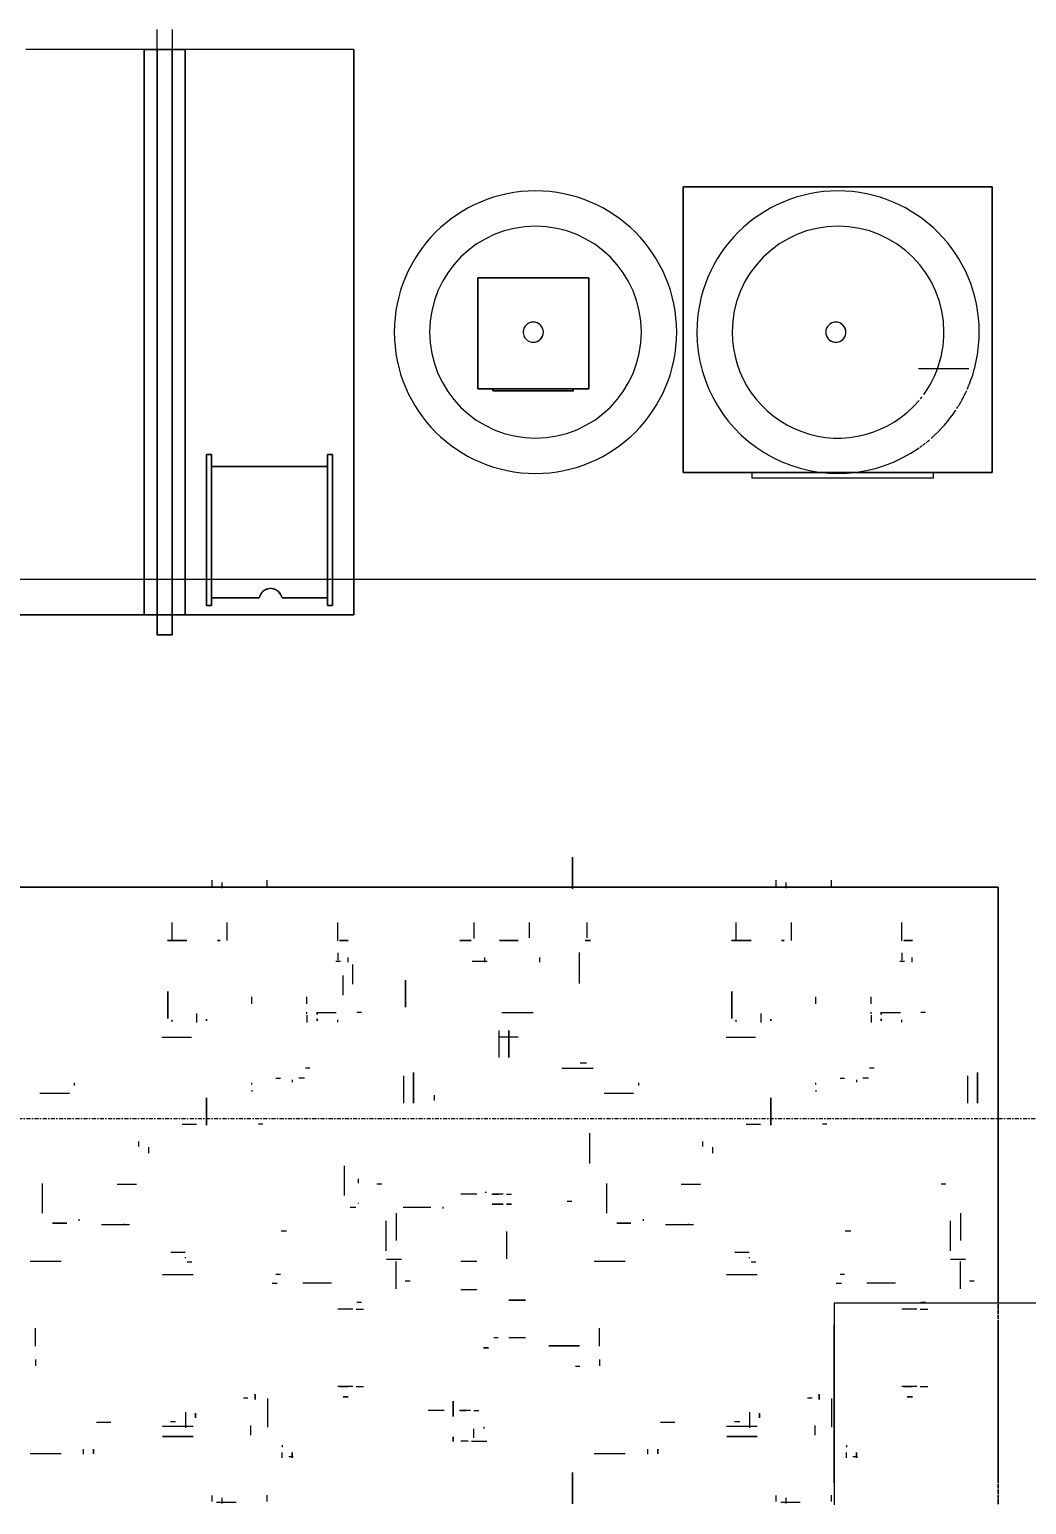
# Model space of a CAD drawing. Header units: millimetres. Extents: x -20313 to 13390, y -15775 to 12805.
# Drawn here: x -7488 to -6499, y -383 to 1078 of the extents above; entities that cross this region are included whole.
import ezdxf

# ---------------------------------------------------------------- set-up
doc = ezdxf.new("R2010")
doc.units = ezdxf.units.MM
doc.linetypes.add('TD_Level Line', pattern=[8, 4, -2, 0, -2])
for name, color, linetype, lineweight in [('A-ANNO-DIMS', 211, 'Continuous', 9), ('A-ANNO-DIMS-100', 211, 'Continuous', 9), ('G-ANNO-SYMB', 111, 'Continuous', 9), ('G-IMPT', 8, 'Continuous', 5), ('I-FURN', 30, 'Continuous', 5)]:
    doc.layers.add(name, color=color, linetype=linetype, lineweight=lineweight)
doc.styles.add('Arial_3', font='arial.ttf', dxfattribs={"height": 100})
doc.dimstyles.new('Arial_1_0', dxfattribs={"dimscale": 304.8, "dimtxt": 102.02594, "dimasz": 0.328084, "dimexe": 0.328084, "dimexo": 0.0625, "dimgap": 0.082021, "dimtad": 1, "dimdec": 0, "dimzin": 0, "dimdsep": 46, "dimtxsty": 'Arial_3', "dimblk1": 'OBLIQUE', "dimblk2": 'OBLIQUE', "dimsah": 1, "dimcen": 0.09, "dimdle": 0.328084, "dimazin": 0, "dimtfac": 1, "dimtdec": 4, "dimtix": 1, "dimtmove": 0, "dimatfit": 3, "dimfxl": 0.492126, "dimfxlon": 1, "dimtvp": 1, "dimtolj": 1, "dimtzin": 0, "dimarcsym": 2})

# ---------------------------------------------------------------- blocks, each defined once
blk = doc.blocks.new('FUR_3_Upholstry_Sofa-Parametric - Linear-1171520-01_First floor')
at = {"layer": 'I-FURN', "color": 10}
for p, q in [((-1009.4, -628.3), (-1009.4, -1568.3)), ((-1009.4, -1568.3), (-987.7, -1568.3)), ((-1009.4, -1568.3), (-987.7, -1568.3)), ((-987.7, -1568.3), (-831.1, -1568.3)), ((-831.1, -1568.3), (-987.7, -1568.3)), ((-831.1, -1568.3), (-809.4, -1568.3)), ((-831.1, -1568.3), (-809.4, -1568.3))]:
    blk.add_line(p, q, dxfattribs=at)
blk = doc.blocks.new('plasma_screen_with_full_home_theatre_system_4277 - plasma_screen_with_full_home_theatre_system_4277-907539-01_First floor')
at = {"layer": 'I-FURN', "color": 10}
for p, q in [((-680, 300), (-695, 300)), ((-695, -300), (-695, 300)), ((-695, 300), (-695, 280)), ((-695, 300), (-680, 300)), ((-680, 300), (-680, -300)), ((-680, 280), (-680, 300)), ((-875, 280), (-875, -280)), ((-875, -280), (-875, 280)), ((-707.7, 280), (-875, 280)), ((-875, 280), (-707.7, 280)), ((-875, 280), (-875, -280)), ((-875, -280), (-875, 280)), ((-695, 280), (-875, 280)), ((-875, 280), (-695, 280)), ((-695, 280), (-707.7, 280)), ((-707.7, 280), (-695, 280)), ((-707.7, 280), (-707.7, -280)), ((-707.7, -280), (-707.7, 280)), ((-707.7, 280), (-695, 280)), ((-695, 280), (-707.7, 280)), ((-707.7, 280), (-707.7, -280)), ((-707.7, -280), (-707.7, 280)), ((-707.7, 280), (-695, 280)), ((-695, 280), (-707.7, 280)), ((-680, 280), (-695, 280)), ((-695, 280), (-680, 280)), ((-695, 280), (-680, 280)), ((-680, 280), (-695, 280)), ((-680, 280), (-695, 280)), ((-695, 280), (-680, 280)), ((-695, 280), (-680, 280)), ((-680, 280), (-695, 280)), ((-695, 280), (-695, -280)), ((-695, 280), (-680, 280)), ((-680, 280), (-695, 280)), ((-667.2, 280), (-680, 280)), ((-680, 280), (-667.2, 280)), ((-680, 280), (-667.2, 280)), ((-667.2, 280), (-680, 280)), ((680, 280), (-680, 280)), ((-680, 280), (680, 280)), ((-680, 280), (-667.2, 280)), ((-667.2, 280), (-680, 280)), ((-680, -280), (-680, 280)), ((667.3, 280), (-667.2, 280)), ((-667.2, 280), (667.3, 280)), ((-667.2, 280), (-667.2, -280)), ((-667.2, -280), (-667.2, 280)), ((-667.2, 280), (-667.2, -280)), ((-667.2, -280), (-667.2, 280)), ((-848.9, 270.8), (-853.9, 270.8)), ((-853.9, 270.8), (-853.9, 121.1)), ((-853.9, 121.1), (-853.9, 270.8)), ((-853.9, 270.8), (-848.9, 270.8)), ((-848.9, 121.1), (-848.9, 270.8)), ((-848.9, 270.8), (-848.9, 263.3)), ((-803.9, 263.3), (-848.9, 263.3)), ((-848.9, 263.3), (-848.9, 133.3)), ((-848.9, 133.3), (-848.9, 263.3)), ((-848.9, 263.3), (-803.9, 263.3)), ((-803.9, 263.3), (-848.9, 263.3)), ((-848.9, 263.3), (-848.9, 133.3)), ((-848.9, 133.3), (-848.9, 263.3)), ((-848.9, 263.3), (-803.9, 263.3)), ((-803.9, 263.3), (-848.9, 263.3)), ((-848.9, 263.3), (-848.9, 133.3)), ((-848.9, 133.3), (-848.9, 263.3)), ((-848.9, 263.3), (-803.9, 263.3)), ((-803.9, 263.3), (-848.9, 263.3)), ((-848.9, 263.3), (-848.9, 133.3)), ((-848.9, 133.3), (-848.9, 263.3)), ((-848.9, 263.3), (-803.9, 263.3)), ((-803.9, 263.3), (-848.9, 263.3)), ((-848.9, 263.3), (-848.9, 133.3)), ((-848.9, 133.3), (-848.9, 263.3)), ((-848.9, 263.3), (-803.9, 263.3)), ((-803.9, 263.3), (-848.9, 263.3)), ((-848.9, 263.3), (-848.9, 133.3)), ((-848.9, 133.3), (-848.9, 263.3)), ((-848.9, 263.3), (-803.9, 263.3)), ((-803.9, 263.3), (-848.9, 263.3)), ((-848.9, 263.3), (-848.9, 133.3)), ((-848.9, 133.3), (-848.9, 263.3)), ((-848.9, 263.3), (-803.9, 263.3)), ((-803.9, 263.3), (-848.9, 263.3)), ((-848.9, 263.3), (-848.9, 133.3)), ((-848.9, 133.3), (-848.9, 263.3)), ((-848.9, 263.3), (-803.9, 263.3)), ((-803.9, 263.3), (-848.9, 263.3)), ((-848.9, 263.3), (-848.9, 133.3)), ((-848.9, 133.3), (-848.9, 263.3)), ((-848.9, 263.3), (-803.9, 263.3)), ((-803.9, 263.3), (-848.9, 263.3)), ((-848.9, 263.3), (-848.9, 133.3)), ((-848.9, 133.3), (-848.9, 263.3)), ((-848.9, 263.3), (-803.9, 263.3)), ((-803.9, 263.3), (-848.9, 263.3)), ((-848.9, 263.3), (-848.9, 133.3)), ((-848.9, 133.3), (-848.9, 263.3)), ((-848.9, 263.3), (-803.9, 263.3)), ((-803.9, 263.3), (-848.9, 263.3)), ((-848.9, 263.3), (-848.9, 133.3)), ((-848.9, 133.3), (-848.9, 263.3)), ((-848.9, 263.3), (-803.9, 263.3)), ((-803.9, 263.3), (-848.9, 263.3)), ((-848.9, 263.3), (-848.9, 133.3)), ((-848.9, 133.3), (-848.9, 263.3)), ((-848.9, 263.3), (-803.9, 263.3)), ((-803.9, 263.3), (-848.9, 263.3)), ((-848.9, 263.3), (-848.9, 133.3)), ((-848.9, 133.3), (-848.9, 263.3)), ((-848.9, 263.3), (-803.9, 263.3)), ((-803.9, 263.3), (-848.9, 263.3)), ((-848.9, 263.3), (-848.9, 133.3)), ((-848.9, 133.3), (-848.9, 263.3)), ((-848.9, 263.3), (-803.9, 263.3)), ((-803.9, 263.3), (-848.9, 263.3)), ((-848.9, 263.3), (-848.9, 133.3)), ((-848.9, 133.3), (-848.9, 263.3)), ((-848.9, 263.3), (-803.9, 263.3)), ((-848.9, 263.3), (-848.9, 133.3)), ((-733.9, 263.3), (-781.1, 263.3)), ((-781.1, 263.3), (-733.9, 263.3)), ((-733.9, 263.3), (-781.1, 263.3)), ((-781.1, 263.3), (-733.9, 263.3)), ((-733.9, 263.3), (-781.1, 263.3)), ((-781.1, 263.3), (-733.9, 263.3)), ((-733.9, 263.3), (-781.1, 263.3)), ((-781.1, 263.3), (-733.9, 263.3)), ((-733.9, 263.3), (-781.1, 263.3)), ((-781.1, 263.3), (-733.9, 263.3)), ((-733.9, 263.3), (-781.1, 263.3)), ((-781.1, 263.3), (-733.9, 263.3)), ((-733.9, 263.3), (-781.1, 263.3)), ((-781.1, 263.3), (-733.9, 263.3)), ((-733.9, 263.3), (-781.1, 263.3)), ((-781.1, 263.3), (-733.9, 263.3)), ((-733.9, 263.3), (-781.1, 263.3)), ((-781.1, 263.3), (-733.9, 263.3)), ((-733.9, 263.3), (-781.1, 263.3)), ((-781.1, 263.3), (-733.9, 263.3)), ((-733.9, 263.3), (-781.1, 263.3)), ((-781.1, 263.3), (-733.9, 263.3)), ((-733.9, 263.3), (-781.1, 263.3)), ((-781.1, 263.3), (-733.9, 263.3)), ((-733.9, 263.3), (-781.1, 263.3)), ((-781.1, 263.3), (-733.9, 263.3)), ((-733.9, 263.3), (-781.1, 263.3)), ((-781.1, 263.3), (-733.9, 263.3)), ((-733.9, 263.3), (-781.1, 263.3)), ((-781.1, 263.3), (-733.9, 263.3)), ((-733.9, 263.3), (-781.1, 263.3)), ((-781.1, 263.3), (-733.9, 263.3)), ((-728.9, 270.8), (-733.9, 270.8)), ((-733.9, 270.8), (-733.9, 121.1)), ((-733.9, 263.3), (-733.9, 270.8)), ((-733.9, 270.8), (-728.9, 270.8)), ((-733.9, 133.3), (-733.9, 263.3)), ((-733.9, 263.3), (-733.9, 133.3)), ((-733.9, 133.3), (-733.9, 263.3)), ((-733.9, 263.3), (-733.9, 133.3)), ((-733.9, 133.3), (-733.9, 263.3)), ((-733.9, 263.3), (-733.9, 133.3)), ((-733.9, 133.3), (-733.9, 263.3)), ((-733.9, 263.3), (-733.9, 133.3)), ((-733.9, 133.3), (-733.9, 263.3)), ((-733.9, 263.3), (-733.9, 133.3)), ((-733.9, 133.3), (-733.9, 263.3)), ((-733.9, 263.3), (-733.9, 133.3)), ((-733.9, 133.3), (-733.9, 263.3)), ((-733.9, 263.3), (-733.9, 133.3)), ((-733.9, 133.3), (-733.9, 263.3)), ((-733.9, 263.3), (-733.9, 133.3)), ((-733.9, 133.3), (-733.9, 263.3)), ((-733.9, 263.3), (-733.9, 133.3)), ((-733.9, 133.3), (-733.9, 263.3)), ((-733.9, 263.3), (-733.9, 133.3)), ((-733.9, 133.3), (-733.9, 263.3)), ((-733.9, 263.3), (-733.9, 133.3)), ((-733.9, 133.3), (-733.9, 263.3)), ((-733.9, 263.3), (-733.9, 133.3)), ((-733.9, 133.3), (-733.9, 263.3)), ((-733.9, 263.3), (-733.9, 133.3)), ((-733.9, 133.3), (-733.9, 263.3)), ((-733.9, 263.3), (-733.9, 133.3)), ((-733.9, 133.3), (-733.9, 263.3)), ((-733.9, 263.3), (-733.9, 133.3)), ((-733.9, 133.3), (-733.9, 263.3)), ((-733.9, 263.3), (-733.9, 133.3)), ((-733.9, 133.3), (-733.9, 263.3)), ((-728.9, 121.1), (-728.9, 270.8)), ((-728.9, 270.8), (-728.9, 121.1)), ((-1201.7, 139.1), (-1508, 139.1)), ((-1508, 139.1), (-1508, -143.9)), ((-1508, -143.9), (-1508, 139.1)), ((-1508, 139.1), (-1487, 139.1)), ((-1487, 139.1), (-1449.7, 139.1)), ((-1485.7, 139.1), (-1485, 139.1)), ((-1449.7, 144.5), (-1449.7, 139.1)), ((-1269.7, 144.5), (-1449.7, 144.5)), ((-1269.7, 144.5), (-1449.7, 144.5)), ((-1449.7, 139.1), (-1404.7, 139.1)), ((-1449.7, 139.1), (-1446.7, 139.1)), ((-1449.7, 139.1), (-1444.1, 139.1)), ((-1446.1, 139.1), (-1447.3, 139.1)), ((-1446.7, 139.1), (-1404.7, 139.1)), ((-1444.1, 139.1), (-1269.7, 139.1)), ((-1434.3, 139.1), (-1433.5, 139.1)), ((-1431.7, 139.1), (-1431.1, 139.1)), ((-1431.1, 139.1), (-1430.6, 139.1)), ((-1429.8, 139.1), (-1429.4, 139.1)), ((-1404.7, 139.1), (-1269.7, 139.1)), ((-1404.7, 139.1), (-1336.4, 139.1)), ((-1336.4, 139.1), (-1281.8, 139.1)), ((-1281.8, 139.1), (-1269.7, 139.1)), ((-1269.7, 139.1), (-1269.7, 144.5)), ((-1269.7, 139.1), (-1201.7, 139.1)), ((-1201.7, -143.9), (-1201.7, 139.1)), ((-1201.7, 139.1), (-1201.7, -143.9)), ((-848.9, 133.3), (-733.9, 133.3)), ((-733.9, 133.3), (-848.9, 133.3)), ((-848.9, 133.3), (-733.9, 133.3)), ((-733.9, 133.3), (-848.9, 133.3)), ((-848.9, 133.3), (-733.9, 133.3)), ((-733.9, 133.3), (-848.9, 133.3)), ((-848.9, 133.3), (-733.9, 133.3)), ((-733.9, 133.3), (-848.9, 133.3)), ((-848.9, 133.3), (-733.9, 133.3)), ((-733.9, 133.3), (-848.9, 133.3)), ((-848.9, 133.3), (-733.9, 133.3)), ((-733.9, 133.3), (-848.9, 133.3)), ((-848.9, 133.3), (-733.9, 133.3)), ((-733.9, 133.3), (-848.9, 133.3)), ((-848.9, 133.3), (-733.9, 133.3)), ((-733.9, 133.3), (-848.9, 133.3)), ((-848.9, 133.3), (-733.9, 133.3)), ((-733.9, 133.3), (-848.9, 133.3)), ((-848.9, 133.3), (-733.9, 133.3)), ((-733.9, 133.3), (-848.9, 133.3)), ((-848.9, 133.3), (-733.9, 133.3)), ((-733.9, 133.3), (-848.9, 133.3)), ((-848.9, 133.3), (-733.9, 133.3)), ((-733.9, 133.3), (-848.9, 133.3)), ((-848.9, 133.3), (-733.9, 133.3)), ((-733.9, 133.3), (-848.9, 133.3)), ((-848.9, 133.3), (-733.9, 133.3)), ((-733.9, 133.3), (-848.9, 133.3)), ((-848.9, 133.3), (-733.9, 133.3)), ((-733.9, 133.3), (-848.9, 133.3)), ((-848.9, 133.3), (-733.9, 133.3)), ((-733.9, 133.3), (-848.9, 133.3)), ((-848.9, 133.3), (-848.9, 121.1)), ((-733.9, 121.1), (-733.9, 133.3)), ((-853.9, 121.1), (-848.9, 121.1)), ((-848.9, 121.1), (-853.9, 121.1)), ((-733.9, 121.1), (-728.9, 121.1)), ((-728.9, 121.1), (-733.9, 121.1)), ((-998, 56.1), (-1108, 56.1)), ((-1108, 56.1), (-1108, -53.9)), ((-1108, -53.9), (-1108, 56.1)), ((-1108, 56.1), (-1093, 56.1)), ((-1012.9, 58.2), (-1093, 58.2)), ((-1093, 58.2), (-1012.9, 58.2)), ((-1093, 58.2), (-1093, 56.1)), ((-1093, 58.2), (-1093, 56.1)), ((-1012.9, 56.1), (-1093, 56.1)), ((-1093, 56.1), (-1012.9, 56.1)), ((-1093, 56.1), (-1012.9, 56.1)), ((-1012.9, 56.1), (-1012.9, 58.2)), ((-1012.9, 58.2), (-1012.9, 56.1)), ((-1012.9, 56.1), (-998, 56.1)), ((-998, -53.9), (-998, 56.1)), ((-998, 56.1), (-998, -53.9)), ((-1434.8, 36.1), (-1484.8, 36.1)), ((-1434.8, 36.1), (-1484.8, 36.1)), ((-1108, -53.9), (-998, -53.9)), ((-998, -53.9), (-1108, -53.9)), ((-1508, -143.9), (-1201.7, -143.9)), ((-1201.7, -143.9), (-1508, -143.9)), ((-875, -280), (-707.7, -280)), ((-875, -280), (-707.7, -280)), ((-875, -280), (-695, -280)), ((-875, -280), (-695, -280)), ((-707.7, -280), (-695, -280)), ((-707.7, -280), (-695, -280)), ((-695, -280), (-707.7, -280)), ((-695, -280), (-707.7, -280)), ((-695, -280), (-707.7, -280)), ((-695, -280), (-707.7, -280)), ((-695, -280), (-680, -280)), ((-695, -280), (-680, -280)), ((-680, -280), (-695, -280)), ((-680, -280), (-695, -280)), ((-695, -280), (-680, -280)), ((-695, -280), (-680, -280)), ((-680, -280), (-695, -280)), ((-680, -280), (-695, -280)), ((-695, -300), (-695, -280)), ((-695, -280), (-680, -280)), ((-695, -280), (-680, -280)), ((-680, -280), (-667.2, -280)), ((-680, -280), (-667.2, -280)), ((-667.2, -280), (-680, -280)), ((-667.2, -280), (-680, -280)), ((-680, -280), (-550, -280)), ((-680, -280), (-550, -280)), ((-667.2, -280), (-680, -280)), ((-667.2, -280), (-680, -280)), ((-680, -280), (-680, -300)), ((-667.2, -280), (-550, -280)), ((-667.2, -280), (-550, -280))]:
    blk.add_line(p, q, dxfattribs=at)
at = {"layer": 'I-FURN', "color": 10, "flags": 128}
for points in [[(-1491.2, 139.1), (-1491.2, 139.1), (-1491.1, 139.1)], [(-1450.8, 139.1), (-1452, 139.1), (-1453.2, 139.1), (-1454.5, 139.1), (-1455.7, 139.1), (-1456.9, 139.1), (-1458.2, 139.1), (-1459.5, 139.1), (-1460.7, 139.1), (-1462, 139.1), (-1463.2, 139.1), (-1464.5, 139.1), (-1465.7, 139.1), (-1466.9, 139.1), (-1468.2, 139.1), (-1469.4, 139.1), (-1470.5, 139.1), (-1471.7, 139.1), (-1472.9, 139.1), (-1474, 139.1), (-1475.1, 139.1), (-1476.2, 139.1), (-1477.3, 139.1), (-1478.3, 139.1), (-1479.3, 139.1), (-1480.3, 139.1), (-1481.2, 139.1), (-1482.1, 139.1), (-1483, 139.1), (-1483.8, 139.1), (-1484.6, 139.1), (-1485.3, 139.1), (-1486, 139.1), (-1486.7, 139.1), (-1487.3, 139.1), (-1487.9, 139.1), (-1488.5, 139.1), (-1489, 139.1), (-1489.4, 139.1), (-1489.8, 139.1), (-1490.1, 139.1), (-1490.4, 139.1), (-1490.7, 139.1), (-1490.9, 139.1), (-1491, 139.1), (-1491.2, 139.1), (-1491.2, 139.1), (-1491.2, 139.1)], [(-1491.1, 139.1), (-1491, 139.1), (-1490.8, 139.1), (-1490.6, 139.1)], [(-1490.6, 139.1), (-1490.3, 139.1), (-1490, 139.1), (-1489.6, 139.1), (-1489.2, 139.1), (-1488.7, 139.1), (-1488.2, 139.1), (-1487.7, 139.1), (-1487.1, 139.1), (-1486.4, 139.1), (-1485.7, 139.1)], [(-1485, 139.1), (-1484.2, 139.1), (-1483.4, 139.1), (-1482.6, 139.1), (-1481.7, 139.1), (-1480.8, 139.1), (-1479.8, 139.1), (-1478.8, 139.1), (-1477.8, 139.1), (-1476.8, 139.1), (-1475.7, 139.1), (-1474.6, 139.1), (-1473.5, 139.1), (-1472.3, 139.1), (-1471.2, 139.1), (-1470, 139.1), (-1468.8, 139.1), (-1467.6, 139.1), (-1466.4, 139.1), (-1465.1, 139.1), (-1463.9, 139.1), (-1462.6, 139.1), (-1461.4, 139.1), (-1460.1, 139.1), (-1458.9, 139.1), (-1457.6, 139.1), (-1456.4, 139.1), (-1455.1, 139.1), (-1453.9, 139.1), (-1452.7, 139.1), (-1451.4, 139.1), (-1450.2, 139.1)], [(-1447.3, 139.1), (-1448.4, 139.1), (-1449.6, 139.1)], [(-1449, 139.1), (-1447.9, 139.1), (-1446.7, 139.1), (-1445.6, 139.1), (-1444.5, 139.1), (-1443.4, 139.1), (-1442.3, 139.1)], [(-1442.8, 139.1), (-1443.9, 139.1), (-1445, 139.1), (-1446.1, 139.1)], [(-1430.4, 139.1), (-1430.9, 139.1), (-1431.4, 139.1), (-1431.9, 139.1), (-1432.5, 139.1), (-1433.2, 139.1), (-1433.9, 139.1), (-1434.6, 139.1), (-1435.4, 139.1), (-1436.2, 139.1), (-1437, 139.1), (-1437.9, 139.1), (-1438.8, 139.1), (-1439.8, 139.1), (-1440.8, 139.1), (-1441.8, 139.1), (-1442.8, 139.1)], [(-1442.3, 139.1), (-1441.3, 139.1), (-1440.3, 139.1)], [(-1440.3, 139.1), (-1439.3, 139.1), (-1438.4, 139.1), (-1437.5, 139.1), (-1436.6, 139.1), (-1435.8, 139.1), (-1435, 139.1), (-1434.3, 139.1)], [(-1433.5, 139.1), (-1432.9, 139.1), (-1432.3, 139.1), (-1431.7, 139.1)], [(-1430.6, 139.1), (-1430.2, 139.1), (-1429.8, 139.1)], [(-1428.4, 139.1), (-1428.4, 139.1), (-1428.5, 139.1), (-1428.6, 139.1), (-1428.8, 139.1), (-1429, 139.1), (-1429.3, 139.1), (-1429.6, 139.1), (-1430, 139.1), (-1430.4, 139.1)], [(-1429.4, 139.1), (-1429.1, 139.1), (-1428.9, 139.1), (-1428.7, 139.1), (-1428.5, 139.1), (-1428.4, 139.1), (-1428.4, 139.1), (-1428.4, 139.1)]]:
    blk.add_lwpolyline(points, dxfattribs=at)
at = {"layer": 'I-FURN', "color": 10}
for centre, radius, start, end in [((-792.5, 265.9), 11.7, 192.8748, 248.9659), ((-792.5, 265.9), 11.7, 192.8748, 347.1252), ((-792.5, 265.9), 11.7, 192.8748, 319.0797), ((-792.5, 265.9), 11.7, 192.8748, 220.9203), ((-792.5, 265.9), 11.7, 192.8748, 291.0341), ((-792.5, 265.9), 11.7, 192.8748, 347.1252), ((-792.5, 265.9), 11.7, 192.8748, 206.8976), ((-792.5, 265.9), 11.7, 192.8748, 220.9203), ((-792.5, 265.9), 11.7, 192.8748, 206.8976), ((-792.5, 265.9), 11.7, 192.8748, 206.8976), ((-792.5, 265.9), 11.7, 192.8748, 347.1252), ((-792.5, 265.9), 11.7, 192.8748, 347.1252), ((-792.5, 265.9), 11.7, 192.8748, 347.1252), ((-792.5, 265.9), 11.7, 192.8748, 347.1252), ((-792.5, 265.9), 11.7, 192.8748, 347.1252), ((-792.5, 265.9), 11.7, 192.8748, 220.9203), ((-792.5, 265.9), 11.7, 192.8748, 291.0341), ((-792.5, 265.9), 11.7, 192.8748, 206.8976), ((-792.5, 265.9), 11.7, 192.8748, 206.8976), ((-792.5, 265.9), 11.7, 192.8748, 206.8976), ((-792.5, 265.9), 11.7, 192.8748, 206.8976), ((-792.5, 265.9), 11.7, 192.8748, 206.8976), ((-792.5, 265.9), 11.7, 192.8748, 206.8976), ((-792.5, 265.9), 11.7, 192.8748, 234.9431), ((-792.5, 265.9), 11.7, 192.8748, 277.0114), ((-792.5, 265.9), 11.7, 192.8748, 262.9886), ((-792.5, 265.9), 11.7, 192.8748, 206.8976), ((-792.5, 265.9), 11.7, 192.8748, 248.9659), ((-792.5, 265.9), 11.7, 192.8748, 248.9659), ((-792.5, 265.9), 11.7, 192.8748, 206.8976), ((-792.5, 265.9), 11.7, 192.8748, 347.1252), ((-792.5, 265.9), 11.7, 192.8748, 206.8976), ((-792.5, 265.9), 11.7, 206.8976, 347.1252), ((-792.5, 265.9), 11.7, 220.9203, 347.1252), ((-792.5, 265.9), 11.7, 220.9203, 347.1252), ((-792.5, 265.9), 11.7, 234.9431, 347.1252), ((-792.5, 265.9), 11.7, 234.9431, 347.1252), ((-792.5, 265.9), 11.7, 234.9431, 347.1252), ((-792.5, 265.9), 11.7, 248.9659, 347.1252), ((-792.5, 265.9), 11.7, 262.9886, 347.1252), ((-792.5, 265.9), 11.7, 277.0114, 347.1252), ((-792.5, 265.9), 11.7, 277.0114, 347.1252), ((-792.5, 265.9), 11.7, 291.0341, 347.1252), ((-792.5, 265.9), 11.7, 291.0341, 347.1252), ((-792.5, 265.9), 11.7, 291.0341, 347.1252), ((-792.5, 265.9), 11.7, 305.0569, 347.1252), ((-792.5, 265.9), 11.7, 305.0569, 347.1252), ((-792.5, 265.9), 11.7, 305.0569, 347.1252), ((-792.5, 265.9), 11.7, 319.0797, 347.1252), ((-792.5, 265.9), 11.7, 319.0797, 347.1252), ((-792.5, 265.9), 11.7, 319.0797, 347.1252), ((-792.5, 265.9), 11.7, 333.1024, 347.1252), ((-792.5, 265.9), 11.7, 333.1024, 347.1252), ((-792.5, 265.9), 11.7, 333.1024, 347.1252), ((-792.5, 265.9), 11.7, 333.1024, 347.1252), ((-792.5, 265.9), 11.7, 333.1024, 347.1252), ((-792.5, 265.9), 11.7, 206.8976, 248.9659), ((-792.5, 265.9), 11.7, 206.8976, 262.9886), ((-792.5, 265.9), 11.7, 206.8976, 220.9203), ((-792.5, 265.9), 11.7, 206.8976, 234.9431), ((-792.5, 265.9), 11.7, 206.8976, 220.9203), ((-792.5, 265.9), 11.7, 206.8976, 262.9886), ((-792.5, 265.9), 11.7, 206.8976, 234.9431), ((-792.5, 265.9), 11.7, 206.8976, 262.9886), ((-792.5, 265.9), 11.7, 206.8976, 291.0341), ((-792.5, 265.9), 11.7, 206.8976, 220.9203), ((-792.5, 265.9), 11.7, 206.8976, 234.9431), ((-792.5, 265.9), 11.7, 220.9203, 262.9886), ((-792.5, 265.9), 11.7, 220.9203, 234.9431), ((-792.5, 265.9), 11.7, 220.9203, 248.9659), ((-792.5, 265.9), 11.7, 220.9203, 234.9431), ((-792.5, 265.9), 11.7, 234.9431, 248.9659), ((-792.5, 265.9), 11.7, 234.9431, 277.0114), ((-792.5, 265.9), 11.7, 234.9431, 248.9659), ((-792.5, 265.9), 11.7, 248.9659, 277.0114), ((-792.5, 265.9), 11.7, 248.9659, 262.9886), ((-792.5, 265.9), 11.7, 248.9659, 262.9886), ((-792.5, 265.9), 11.7, 248.9659, 262.9886), ((-792.5, 265.9), 11.7, 248.9659, 262.9886), ((-792.5, 265.9), 11.7, 248.9659, 262.9886), ((-792.5, 265.9), 11.7, 262.9886, 333.1024), ((-792.5, 265.9), 11.7, 262.9886, 277.0114), ((-792.5, 265.9), 11.7, 262.9886, 277.0114), ((-792.5, 265.9), 11.7, 262.9886, 277.0114), ((-792.5, 265.9), 11.7, 262.9886, 277.0114), ((-792.5, 265.9), 11.7, 262.9886, 277.0114), ((-792.5, 265.9), 11.7, 262.9886, 277.0114), ((-792.5, 265.9), 11.7, 262.9886, 277.0114), ((-792.5, 265.9), 11.7, 262.9886, 277.0114), ((-792.5, 265.9), 11.7, 277.0114, 305.0569), ((-792.5, 265.9), 11.7, 277.0114, 305.0569), ((-792.5, 265.9), 11.7, 277.0114, 305.0569), ((-792.5, 265.9), 11.7, 277.0114, 291.0341), ((-792.5, 265.9), 11.7, 277.0114, 291.0341), ((-792.5, 265.9), 11.7, 277.0114, 291.0341), ((-792.5, 265.9), 11.7, 277.0114, 291.0341), ((-792.5, 265.9), 11.7, 277.0114, 291.0341), ((-792.5, 265.9), 11.7, 277.0114, 291.0341), ((-792.5, 265.9), 11.7, 291.0341, 333.1024), ((-792.5, 265.9), 11.7, 291.0341, 333.1024), ((-792.5, 265.9), 11.7, 291.0341, 305.0569), ((-792.5, 265.9), 11.7, 291.0341, 305.0569), ((-792.5, 265.9), 11.7, 291.0341, 305.0569), ((-792.5, 265.9), 11.7, 291.0341, 305.0569), ((-792.5, 265.9), 11.7, 305.0569, 319.0797), ((-792.5, 265.9), 11.7, 305.0569, 319.0797), ((-792.5, 265.9), 11.7, 305.0569, 319.0797), ((-792.5, 265.9), 11.7, 305.0569, 319.0797), ((-792.5, 265.9), 11.7, 319.0797, 333.1024), ((-792.5, 265.9), 11.7, 319.0797, 333.1024), ((-1355.2, 0), 140, 0, 125.0076), ((-1055.2, 0), 140, 0, 180), ((-1355.2, 0), 140, 131.1664, 146.4817), ((-1355.2, 0), 140, 128.5819, 130.4234), ((-1355.2, 0), 140, 126.6426, 128.1165), ((-1355.2, 0), 140, 125.4234, 126.3789), ((-1355.2, 0), 105, 0, 139.8497), ((-1055.2, 0), 105, 0, 180), ((-1355.2, 0), 140, 147.2727, 151.7073), ((-1355.2, 0), 140, 151.7141, 155.6415), ((-1355.2, 0), 105, 144, 159.767), ((-1355.2, 0), 105, 141.0986, 142.4451), ((-1355.2, 0), 140, 158.9525, 180), ((-1355.2, 0), 140, 158.2439, 158.9525), ((-1355.2, 0), 140, 156.1514, 158.1104), ((-1355.2, 0), 105, 159.767, 180), ((-1355.2, 0), 140, 180, 0), ((-1353, 0), 10, 165, 180), ((-1353, 0), 10, 165, 180), ((-1353, 0), 10, 0, 165), ((-1353, 0), 10, 135, 165), ((-1353, 0), 10, 105, 135), ((-1353, 0), 10, 90, 105), ((-1353, 0), 10, 75, 90), ((-1353, 0), 10, 30, 75), ((-1353, 0), 10, 0, 30), ((-1055.2, 0), 140, 180, 0), ((-1055.2, 0), 105, 180, 360), ((-1053, 0), 10, 0, 180), ((-1053, 0), 10, 165, 180), ((-1053, 0), 10, 180, 285), ((-1053, 0), 10, 180, 360), ((-1053, 0), 10, 150, 165), ((-1053, 0), 10, 105, 150), ((-1053, 0), 10, 91.3095, 105), ((-1053, 0), 10, 90, 91.3095), ((-1053, 0), 10, 0, 90), ((-1053, 0), 10, 345, 360), ((-1355.2, 0), 105, 180, 360), ((-1353, 0), 10, 180, 360), ((-1353, 0), 10, 180, 240), ((-1353, 0), 10, 240, 270), ((-1353, 0), 10, 270, 285), ((-1353, 0), 10, 285, 315), ((-1353, 0), 10, 315, 0), ((-1053, 0), 10, 285, 300), ((-1053, 0), 10, 300, 330), ((-1053, 0), 10, 330, 345)]:
    blk.add_arc(centre, radius, start, end, dxfattribs=at)
blk = doc.blocks.new('FUR_8_Carpet - _-1171524-01_First floor')
at = {"layer": 'G-IMPT'}
for p, q in [((-1556.9, -897.4), (-1556.9, -891.1)), ((-1512.1, -894.7), (-1512.1, -889.2)), ((-1502.1, -897.1), (-1502.1, -891.1)), ((-997.5, -897.4), (-997.5, -891.1)), ((-952.8, -894.7), (-952.8, -889.2)), ((-942.8, -897.1), (-942.8, -891.1)), ((-1583, -935.3), (-1578.6, -935.3)), ((-1572, -934.3), (-1572, -939.5)), ((-1023.6, -935.3), (-1019.2, -935.3)), ((-1012.6, -934.3), (-1012.6, -939.5)), ((-1572, -946.8), (-1572, -944.8)), ((-1375.1, -937.9), (-1375.1, -942.9)), ((-1322, -938.7), (-1352.8, -938.7)), ((-1012.6, -946.8), (-1012.6, -944.8)), ((-815.7, -937.9), (-815.7, -942.9)), ((-762.7, -938.7), (-793.5, -938.7)), ((-1557.7, -964.8), (-1557.7, -993)), ((-1541, -956.9), (-1541, -966.4)), ((-1475.9, -979.6), (-1475.9, -964.2)), ((-1200.4, -951), (-1215.4, -951)), ((-1212.6, -965.1), (-1212.6, -963.5)), ((-1202.6, -954.3), (-1202.6, -963)), ((-1197.1, -951), (-1189.7, -951)), ((-998.4, -964.8), (-998.4, -993)), ((-981.7, -956.9), (-981.7, -966.4)), ((-916.6, -979.6), (-916.6, -964.2)), ((-1483.6, -965.5), (-1453.3, -965.5)), ((-1461.2, -970.3), (-1466.3, -970.3)), ((-1402, -969.2), (-1387.9, -969.2)), ((-924.2, -965.5), (-894, -965.5)), ((-901.8, -970.3), (-907, -970.3)), ((-842.7, -969.2), (-828.5, -969.2)), ((-1538.1, -993.4), (-1533.6, -993.4)), ((-1202.6, -981.4), (-1207.5, -981.4)), ((-1199.4, -981.4), (-1188.6, -981.4)), ((-1189, -981.4), (-1194.7, -981.4)), ((-1173.3, -981.4), (-1157.4, -981.4)), ((-978.7, -993.4), (-974.3, -993.4)), ((-1645.3, -1004.9), (-1652.7, -1004.9)), ((-1642, -1004.9), (-1627, -1004.9)), ((-1637, -994.1), (-1637, -995.6)), ((-1086, -1004.9), (-1093.4, -1004.9)), ((-1082.7, -1004.9), (-1067.7, -1004.9)), ((-1077.7, -994.1), (-1077.7, -995.6)), ((-1327.4, -1031.8), (-1327.4, -1025.6)), ((-1307.9, -1024.8), (-1303.5, -1024.8)), ((-768, -1031.8), (-768, -1025.6)), ((-1327.4, -1045.1), (-1327.4, -1062.9)), ((-768, -1045.1), (-768, -1062.9)), ((-1254, -1053.2), (-1237.3, -1053.2)), ((-1226.9, -1053.2), (-1222.4, -1053.2)), ((-1645.3, -1081.7), (-1652.7, -1081.7)), ((-1642, -1081.7), (-1627, -1081.7)), ((-1086, -1081.7), (-1093.4, -1081.7)), ((-1082.7, -1081.7), (-1067.7, -1081.7)), ((-1650.6, -1088.3), (-1645.8, -1088.3)), ((-1091.2, -1088.3), (-1086.5, -1088.3)), ((-1698.8, -1109.4), (-1694, -1109.4)), ((-1685.2, -1101.8), (-1685.2, -1103.8)), ((-1685.2, -1103.8), (-1685.2, -1128.8)), ((-1620.8, -1107.3), (-1592.3, -1107.3)), ((-1562, -1107.3), (-1567.2, -1107.3)), ((-1205.7, -1100.7), (-1189.8, -1100.7)), ((-1139.4, -1109.4), (-1134.7, -1109.4)), ((-1125.8, -1101.8), (-1125.8, -1103.8)), ((-1125.8, -1103.8), (-1125.8, -1128.8)), ((-1061.5, -1107.3), (-1033, -1107.3)), ((-1002.7, -1107.3), (-1007.8, -1107.3)), ((-1565.8, -1116.4), (-1570.2, -1116.4)), ((-1483.6, -1115.7), (-1453.3, -1115.7)), ((-1006.4, -1116.4), (-1010.8, -1116.4)), ((-924.2, -1115.7), (-894, -1115.7)), ((-1690.2, -1130.9), (-1675.2, -1130.9)), ((-1680.5, -1130.9), (-1677, -1130.9)), ((-1675.2, -1139.4), (-1675.2, -1144.2)), ((-1482.2, -1128.3), (-1477.8, -1128.3)), ((-1475.9, -1132.3), (-1475.9, -1133.2)), ((-1461.6, -1138.3), (-1475.8, -1138.3)), ((-1322, -1129.4), (-1352.8, -1129.4)), ((-1235, -1158.8), (-1235, -1131.5)), ((-1205.7, -1128.8), (-1189.8, -1128.8)), ((-1130.9, -1130.9), (-1115.9, -1130.9)), ((-1121.2, -1130.9), (-1117.6, -1130.9)), ((-1115.8, -1139.4), (-1115.8, -1144.2)), ((-922.9, -1128.3), (-918.5, -1128.3)), ((-916.6, -1132.3), (-916.6, -1133.2)), ((-902.3, -1138.3), (-916.4, -1138.3)), ((-762.7, -1129.4), (-793.5, -1129.4)), ((-1685.2, -1174.8), (-1685.2, -1149.8)), ((-1675.2, -1144.2), (-1675.2, -1169.2)), ((-1125.8, -1174.8), (-1125.8, -1149.8)), ((-1115.8, -1144.2), (-1115.8, -1169.2)), ((-1576.4, -1159), (-1571, -1159)), ((-1420.4, -1165.2), (-1392.8, -1165.2)), ((-1415.6, -1165.2), (-1415.6, -1166.2)), ((-1370.4, -1171), (-1370.4, -1169.3)), ((-1017, -1159), (-1011.6, -1159)), ((-861.1, -1165.2), (-833.5, -1165.2)), ((-856.2, -1165.2), (-856.2, -1166.2)), ((-811.1, -1171), (-811.1, -1169.3)), ((-1685.2, -1176.7), (-1685.2, -1174.8)), ((-1334.4, -1176.8), (-1334.4, -1206.3)), ((-1172.1, -1181.4), (-1172.1, -1183.1)), ((-1160.1, -1182.5), (-1157.5, -1182.5)), ((-1157.5, -1182.5), (-1132.5, -1182.5)), ((-1125.8, -1176.7), (-1125.8, -1174.8)), ((-1085.8, -1182.3), (-1080.1, -1182.3)), ((-775, -1176.8), (-775, -1206.3)), ((-1299.7, -1188.3), (-1295.2, -1188.3)), ((-1235, -1195.7), (-1239.9, -1195.7)), ((-1231.8, -1195.7), (-1221, -1195.7)), ((-1220.4, -1195.7), (-1227.1, -1195.7)), ((-1205.7, -1195.7), (-1189.8, -1195.7)), ((-1088.3, -1186.3), (-1088.3, -1187.2)), ((-1074.1, -1223.6), (-1074.1, -1194.2)), ((-1670.7, -1205.6), (-1665.9, -1205.6)), ((-1111.4, -1205.6), (-1106.6, -1205.6)), ((-1088.3, -1206.6), (-1088.3, -1210.9)), ((-1317.6, -1226.1), (-1317.6, -1256)), ((-1439.3, -1242.4), (-1439.3, -1236.2)), ((-880, -1242.4), (-880, -1236.2)), ((-1429.3, -1247.9), (-1429.3, -1242.9)), ((-870, -1247.9), (-870, -1242.9)), ((-1552.8, -1265.1), (-1548.4, -1265.1)), ((-1472.8, -1265.1), (-1487, -1265.1)), ((-993.5, -1265.1), (-989, -1265.1)), ((-913.5, -1265.1), (-927.6, -1265.1)), ((-1702.2, -1285.9), (-1702.2, -1310.9)), ((-1702.2, -1310.9), (-1702.2, -1285.9)), ((-1692.2, -1310.9), (-1692.2, -1285.9)), ((-1142.9, -1285.9), (-1142.9, -1310.9)), ((-1142.9, -1310.9), (-1142.9, -1285.9)), ((-1132.9, -1310.9), (-1132.9, -1285.9)), ((-1722.7, -1292.4), (-1722.7, -1288.6)), ((-1722.7, -1293.7), (-1722.7, -1292.4)), ((-1541.8, -1298.7), (-1541.8, -1297.3)), ((-1331.8, -1295.6), (-1361.1, -1295.6)), ((-1163.3, -1292.4), (-1163.3, -1288.6)), ((-1163.3, -1293.7), (-1163.3, -1292.4)), ((-982.5, -1298.7), (-982.5, -1297.3)), ((-772.4, -1295.6), (-801.8, -1295.6)), ((-1692.2, -1312.9), (-1692.2, -1310.9)), ((-1594, -1310.7), (-1588.3, -1310.7)), ((-1582.3, -1306.8), (-1582.3, -1308.9)), ((-1565.8, -1310.7), (-1570.2, -1310.7)), ((-1541.8, -1304.2), (-1541.8, -1305.9)), ((-1366.2, -1303.5), (-1366.2, -1305.9)), ((-1132.9, -1312.9), (-1132.9, -1310.9)), ((-1034.7, -1310.7), (-1029, -1310.7)), ((-1022.9, -1306.8), (-1022.9, -1308.9)), ((-1006.4, -1310.7), (-1010.8, -1310.7)), ((-982.5, -1304.2), (-982.5, -1305.9)), ((-806.8, -1303.5), (-806.8, -1305.9)), ((-1599.5, -1320.7), (-1595, -1320.7)), ((-1289.8, -1320.7), (-1320.9, -1320.7)), ((-1308.2, -1325.8), (-1314.4, -1325.8)), ((-1040.1, -1320.7), (-1035.7, -1320.7)), ((-1227.4, -1358), (-1227.4, -1331)), ((-1452.7, -1351.2), (-1482, -1351.2)), ((-1246.5, -1351.2), (-1228.2, -1351.2)), ((-893.3, -1351.2), (-922.7, -1351.2)), ((-1627, -1366.2), (-1627, -1368.3)), ((-1596.5, -1373.2), (-1596.5, -1365.7)), ((-1596.5, -1369), (-1596.5, -1367.5)), ((-1487.1, -1374.8), (-1487.1, -1365.7)), ((-1462.8, -1366.4), (-1462.8, -1368.3)), ((-1067.7, -1366.2), (-1067.7, -1368.3)), ((-1037.2, -1373.2), (-1037.2, -1365.7)), ((-1037.2, -1369), (-1037.2, -1367.5)), ((-927.7, -1374.8), (-927.7, -1365.7)), ((-903.5, -1366.4), (-903.5, -1368.3)), ((-1650.6, -1375.6), (-1645.8, -1375.6)), ((-1606.5, -1375.6), (-1625.6, -1375.6)), ((-1596.5, -1374.5), (-1596.5, -1376.2)), ((-1596.5, -1384.2), (-1596.5, -1391.4)), ((-1541.8, -1384.2), (-1541.8, -1391.4)), ((-1230.4, -1375.6), (-1261.5, -1375.6)), ((-1134.9, -1380.9), (-1134.9, -1403.2)), ((-1134.9, -1403.2), (-1134.9, -1380.9)), ((-1091.2, -1375.6), (-1086.5, -1375.6)), ((-1047.2, -1375.6), (-1066.3, -1375.6)), ((-1037.2, -1374.5), (-1037.2, -1376.2)), ((-1037.2, -1384.2), (-1037.2, -1391.4)), ((-982.5, -1384.2), (-982.5, -1391.4)), ((-1072.8, -1407.4), (-1072.8, -1393)), ((-1307.5, -1404.6), (-1307.5, -1435.2)), ((-1082.8, -1403.9), (-1082.8, -1408.9)), ((-1082.8, -1408.9), (-1082.8, -1423.4)), ((-1072.8, -1412.4), (-1072.8, -1407.4)), ((-1637, -1430.2), (-1637, -1425.6)), ((-1625.2, -1426.7), (-1629.6, -1426.7)), ((-1627, -1434.9), (-1627, -1427.5)), ((-1267.8, -1430.2), (-1267.8, -1425.6)), ((-1200.9, -1426.7), (-1215.9, -1426.7)), ((-1213.1, -1430.2), (-1213.1, -1425.6)), ((-1077.7, -1430.2), (-1077.7, -1425.6)), ((-1065.8, -1426.7), (-1070.3, -1426.7)), ((-1067.7, -1434.9), (-1067.7, -1427.5)), ((-1627, -1446.7), (-1627, -1464.8)), ((-1517.6, -1447), (-1517.6, -1464.8)), ((-1067.7, -1446.7), (-1067.7, -1464.8)), ((-958.2, -1447), (-958.2, -1464.8)), ((-1462.8, -1447.8), (-1462.8, -1464.8)), ((-1315.1, -1449.6), (-1315.1, -1464.8)), ((-1257.8, -1449.6), (-1257.8, -1464.8)), ((-1203.1, -1449.2), (-1203.1, -1464.8)), ((-903.5, -1447.8), (-903.5, -1464.8)), ((-1556.9, -1507), (-1556.9, -1500.8)), ((-1512.1, -1504.4), (-1512.1, -1498.9)), ((-1502.1, -1506.8), (-1502.1, -1500.8)), ((-997.5, -1507), (-997.5, -1500.8)), ((-952.8, -1504.4), (-952.8, -1498.9)), ((-942.8, -1506.8), (-942.8, -1500.8))]:
    blk.add_line(p, q, dxfattribs=at)
at = {"layer": 'G-IMPT', "flags": 128}
for points in [[(-1506.9, -890.3), (-1512.1, -890.3), (-1526.2, -890.3)], [(-947.6, -890.3), (-952.7, -890.3), (-966.9, -890.3)], [(-1628.8, -1004.9), (-1632.3, -1004.9), (-1637.5, -1004.9)], [(-1069.4, -1004.9), (-1073, -1004.9), (-1078.2, -1004.9)], [(-1408.2, -1205.6), (-1413.4, -1205.6), (-1427.5, -1205.6)], [(-848.9, -1205.6), (-854, -1205.6), (-868.2, -1205.6)], [(-1506.9, -1500), (-1512.1, -1500), (-1526.2, -1500)], [(-947.6, -1500), (-952.7, -1500), (-966.9, -1500)]]:
    blk.add_lwpolyline(points, dxfattribs=at)
for points in [[(-1300.5, -919.8), (-1300.5, -888.7)], [(-1582, -939.5), (-1582, -934.3)], [(-1022.6, -939.5), (-1022.6, -934.3)], [(-1385.1, -942.9), (-1385.1, -938.3)], [(-825.7, -942.9), (-825.7, -938.3)], [(-1483.6, -955.5), (-1453.5, -955.5)], [(-1182.2, -955.2), (-1182.2, -950.6)], [(-924.3, -955.5), (-894.1, -955.5)], [(-1485.9, -978.6), (-1485.9, -974)], [(-1182.2, -975.3), (-1182.2, -990.6)], [(-926.6, -978.6), (-926.6, -974)], [(-1545.1, -997.6), (-1545.1, -992.2)], [(-985.8, -997.6), (-985.8, -992.2)], [(-1637.5, -994.9), (-1632.3, -994.9)], [(-1078.2, -994.9), (-1073, -994.9)], [(-1307.4, -1045.2), (-1277.1, -1045.2)], [(-1217.1, -1043.2), (-1212.3, -1043.2)], [(-1237.3, -1090.7), (-1254, -1090.7)], [(-1344.3, -1166.8), (-1358.4, -1166.8)], [(-784.9, -1166.8), (-799, -1166.8)], [(-1239.9, -1185.7), (-1235, -1185.7)], [(-1220.8, -1185.7), (-1231.8, -1185.7)], [(-1214.6, -1196.9), (-1214.6, -1198)], [(-1497.1, -1291), (-1497.1, -1264.1)], [(-937.7, -1291), (-937.7, -1264.1)], [(-1702.2, -1310.9), (-1702.2, -1316.1)], [(-1142.9, -1310.9), (-1142.9, -1316.1)], [(-1237.4, -1331), (-1237.4, -1358)], [(-1606.5, -1367.6), (-1606.5, -1369.5)], [(-1606.5, -1376.2), (-1606.5, -1373.7)], [(-1497.1, -1367.6), (-1497.1, -1369)], [(-1458.6, -1369.6), (-1458.6, -1396.5)], [(-1047.2, -1367.6), (-1047.2, -1369.5)], [(-1047.2, -1376.2), (-1047.2, -1373.7)], [(-937.7, -1367.6), (-937.7, -1369)], [(-899.2, -1369.6), (-899.2, -1396.5)], [(-1134.9, -1403.2), (-1134.9, -1407.9)], [(-1628.9, -1447.2), (-1632.3, -1447.2), (-1637.5, -1447.2), (-1632.3, -1447.2)], [(-1507.7, -1447.2), (-1510.4, -1447.2)], [(-1477.5, -1447.2), (-1472.3, -1447.2), (-1458.2, -1447.2), (-1472.3, -1447.2)], [(-1318.2, -1447.2), (-1313.2, -1447.2)], [(-1228.2, -1447.2), (-1246.5, -1447.2)], [(-1188.9, -1447.2), (-1199.9, -1447.2)], [(-1069.5, -1447.2), (-1073, -1447.2), (-1078.2, -1447.2), (-1073, -1447.2)], [(-948.4, -1447.2), (-951.1, -1447.2)], [(-918.2, -1447.2), (-913, -1447.2), (-898.8, -1447.2), (-913, -1447.2)], [(-1300.5, -1529.5), (-1300.5, -1498.4)]]:
    blk.add_lwpolyline(points, close=True, dxfattribs=at)
at = {"layer": 'I-FURN', "color": 10}
for p, q in [((-1722.7, -888.5), (-1722.7, -890.3)), ((-1722.7, -890.3), (-1722.7, -888.5)), ((-1722.7, -890.7), (-1722.7, -893.5)), ((-1722.7, -893.5), (-1722.7, -890.7)), ((-1722.7, -894.1), (-1722.7, -897.8)), ((-1722.7, -897.8), (-1722.7, -894.1)), ((-1722.7, -898.6), (-1722.7, -902.9)), ((-1722.7, -902.9), (-1722.7, -898.6)), ((-1722.7, -903.8), (-1722.7, -908.5)), ((-1722.7, -908.5), (-1722.7, -903.8)), ((-1722.7, -909.5), (-1722.7, -1070.7)), ((-1722.7, -1070.7), (-1722.7, -909.5)), ((-1722.7, -1071.7), (-1722.7, -1076)), ((-1722.7, -1076), (-1722.7, -1071.7)), ((-1722.7, -1076.9), (-1722.7, -1080.6)), ((-1722.7, -1080.6), (-1722.7, -1076.9)), ((-1722.7, -1081.4), (-1722.7, -1084.2)), ((-1722.7, -1084.2), (-1722.7, -1081.4)), ((-1722.7, -1084.8), (-1722.7, -1086.6)), ((-1722.7, -1086.6), (-1722.7, -1084.8)), ((-1722.7, -1087.7), (-1722.7, -1500)), ((-1722.7, -1500), (-1722.7, -1087.7)), ((-1722.7, -1500), (1722.7, -1500)), ((1722.7, -1500), (-1722.7, -1500))]:
    blk.add_line(p, q, dxfattribs=at)
blk = doc.blocks.new('DIMBLOCK168-01_First floor')
at = {"layer": 'A-ANNO-DIMS-100', "transparency": 16777216}
for p, q in [((-11156, 533.6), (-11156, 683.6)), ((-4486, 533.6), (-4486, 683.6)), ((-11156, 533.6), (-11106, 583.6)), ((-4486, 533.6), (-4436, 583.6)), ((-11156, 533.6), (-11206, 483.6)), ((-11156, 533.6), (-4486, 533.6)), ((-11156, 533.6), (-11156, 433.6)), ((-4486, 533.6), (-4536, 483.6)), ((-4486, 533.6), (-4486, 433.6))]:
    blk.add_line(p, q, dxfattribs=at)
at = {"layer": 'A-ANNO-DIMS-100', "color": 0, "transparency": 16777216, "insert": (-7974.8, 688.4), "char_height": 100, "width": 369.177, "attachment_point": 1, "line_spacing_factor": 0.941778, "style": 'Arial_3'}
blk.add_mtext('6670', dxfattribs=at)
blk = doc.blocks.new('_Oblique')
at = {"color": 0, "linetype": 'ByBlock', "lineweight": -2}
blk.add_line((-0.5, -0.5), (0.5, 0.5), dxfattribs=at)

msp = doc.modelspace()

# ---------------------------------------------------------------- linework, layer by layer
at = {"layer": 'G-ANNO-SYMB', "linetype": 'TD_Level Line', "lineweight": 18}
msp.add_line((-18919.7, -0.9), (10869.3, -0.9), dxfattribs=at)

# ---------------------------------------------------------------- block references
at = {"layer": 'I-FURN', "color": 10}
for name, p, rotation in [('plasma_screen_with_full_home_theatre_system_4277 - plasma_screen_with_full_home_theatre_system_4277-907539-01_First floor', (-8041, 778.5), 180), ('FUR_8_Carpet - _-1171524-01_First floor', (-8249.6, -1271.5), 180), ('FUR_3_Upholstry_Sofa-Parametric - Linear-1171520-01_First floor', (-5121.4, -1193.2), 270)]:
    msp.add_blockref(name, p, dxfattribs=dict(at, rotation=rotation))

# ---------------------------------------------------------------- dimensions: what is measured, and where the dimension line sits
at = {"layer": 'A-ANNO-DIMS'}
dim = msp.add_linear_dim(base=(-4486, 533.6), p1=(-11156, 683.6), p2=(-4486, 683.6), angle=0, dimstyle='Arial_1_0', override={"dimpost": '<>', "dimfxl": 6670}, dxfattribs=at)
dim.commit()
dim.dimension.update_dxf_attribs({"geometry": 'DIMBLOCK168-01_First floor', "text_midpoint": (-7821, 609.6)})

doc.saveas('drawing.dxf')
